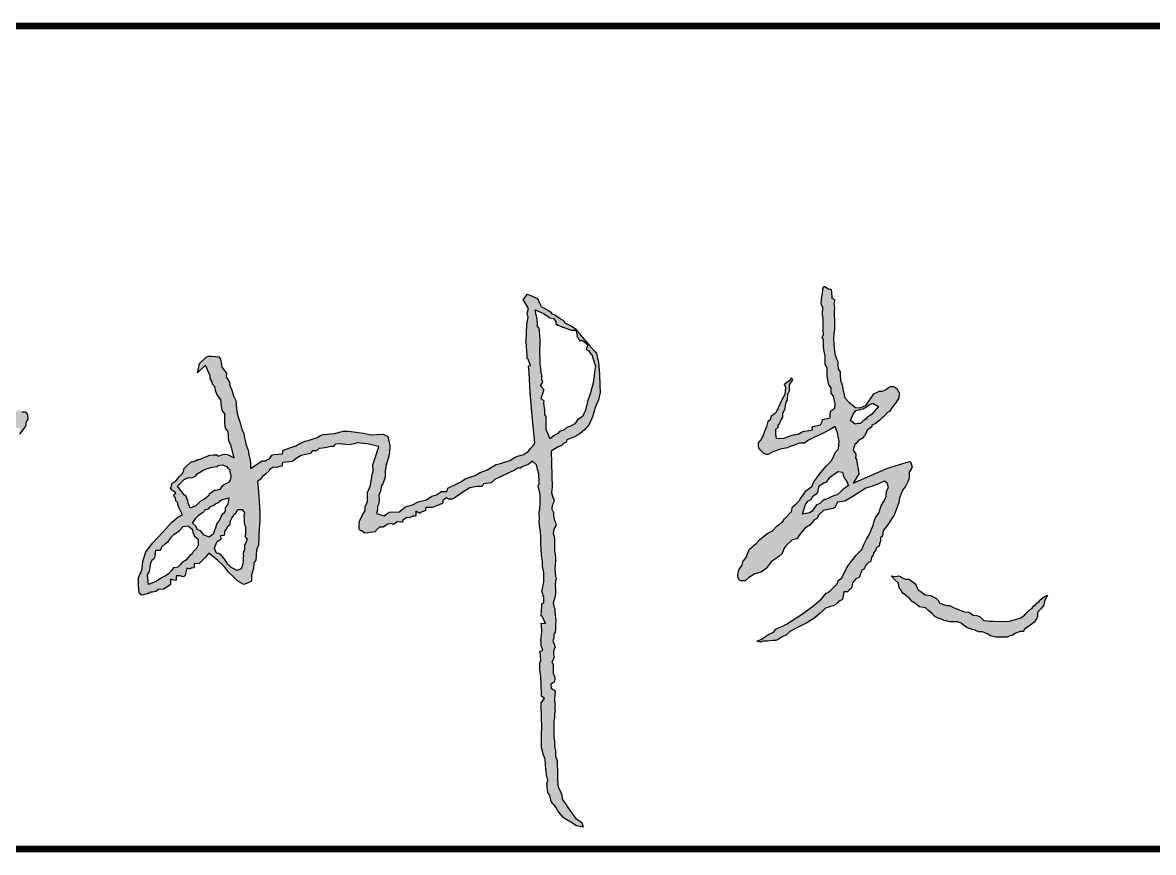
# Model space of a CAD drawing. Extents: x -409435 to 356702, y -107829 to 330904.
# Drawn here: x 132952 to 134188, y 237371 to 238279 of the extents above; entities that cross this region are included whole.
import ezdxf

# ---------------------------------------------------------------- set-up
doc = ezdxf.new("R2010")
doc.units = 0
doc.header["$LTSCALE"] = 1000
doc.header["$MEASUREMENT"] = 0
doc.layers.add('00-图签签名_10', color=10, linetype='Continuous')

# ---------------------------------------------------------------- blocks, each defined once
blk = doc.blocks.new('图签信息')
at = {"const_width": 0.05}
for points in [[(-65, 560.5), (0, 560.5)], [(-65, 554.5), (0, 554.5)]]:
    blk.add_lwpolyline(points, dxfattribs=at)
blk = doc.blocks.new('图签-A1')
at = {"color": 2}
blk.add_blockref('图签信息', (0, 0), dxfattribs=at)
blk = doc.blocks.new('X-104 14#平面')
at = {"xscale": 150, "yscale": 150, "zscale": 150}
blk.add_blockref('图签-A1', (137716.5, 154200), dxfattribs=at)
blk = doc.blocks.new('A$C133631DD')
blk.add_hatch(color=256).paths.add_polyline_path([(2.857, 11.602), (2.861, 11.649), (2.831, 11.673), (2.819, 11.712), (2.833, 11.75), (2.803, 11.817), (2.778, 11.837), (2.752, 11.915), (2.737, 11.985), (2.721, 12.038), (2.69, 12.124), (2.656, 12.207), (2.649, 12.226), (2.658, 12.25), (2.652, 12.305), (2.61, 12.318), (2.588, 12.395), (2.519, 12.572), (2.408, 12.778), (2.238, 13.129), (2.201, 13.124), (2.167, 13.111), (2.155, 13.075), (2.145, 13.057), (2.117, 13.038), (2.1, 13.012), (2.082, 13.003), (2.045, 12.99), (1.997, 12.961), (1.947, 12.957), (1.898, 12.906), (1.893, 12.855), (1.885, 12.911), (1.918, 12.946), (1.942, 12.977), (1.964, 13.013), (1.987, 13.07), (2.019, 13.14), (2.058, 13.2), (2.096, 13.244), (2.165, 13.288), (2.156, 13.326), (2.145, 13.377), (2.117, 13.402), (2.108, 13.409), (2.106, 13.427), (2.109, 13.466), (2.093, 13.495), (2.084, 13.558), (2.044, 13.579), (2.041, 13.61), (2.017, 13.635), (2.009, 13.655), (2.009, 13.696), (1.969, 13.742), (1.969, 13.809), (1.95, 13.853), (1.935, 13.879), (1.926, 13.957), (1.897, 13.976), (1.895, 14.037), (1.87, 14.083), (1.831, 14.154), (1.818, 14.156), (1.806, 14.222), (1.757, 14.296), (1.747, 14.344), (1.727, 14.415), (1.742, 14.449), (1.699, 14.486), (1.69, 14.521), (1.681, 14.572), (1.654, 14.597), (1.649, 14.603), (1.649, 14.639), (1.632, 14.658), (1.634, 14.672), (1.602, 14.7), (1.592, 14.714), (1.588, 14.742), (1.584, 14.799), (1.566, 14.807), (1.567, 14.817), (1.539, 14.873), (1.511, 14.893), (1.498, 14.949), (1.498, 15.012), (1.471, 15.039), (1.452, 15.114), (1.447, 15.159), (1.449, 15.215), (1.442, 15.256), (1.421, 15.275), (1.414, 15.3), (1.401, 15.32), (1.396, 15.348), (1.394, 15.389), (1.379, 15.418), (1.372, 15.465), (1.355, 15.488), (1.356, 15.502), (1.367, 15.52), (1.376, 15.532), (1.406, 15.541), (1.439, 15.541), (1.443, 15.53), (1.439, 15.491), (1.482, 15.473), (1.5, 15.437), (1.5, 15.395), (1.526, 15.361), (1.54, 15.31), (1.554, 15.237), (1.562, 15.203), (1.548, 15.155), (1.574, 15.141), (1.574, 15.115), (1.571, 15.078), (1.606, 15.042), (1.62, 14.983), (1.642, 14.921), (1.645, 14.836), (1.675, 14.831), (1.691, 14.771), (1.694, 14.714), (1.724, 14.71), (2.293, 13.295), (2.331, 13.295), (2.385, 13.299), (2.39, 13.315), (2.423, 13.329), (2.502, 13.332), (2.541, 13.321), (2.66, 13.321), (2.692, 13.341), (2.844, 13.345), (3.011, 13.329), (3.089, 13.297), (3.121, 13.253), (3.118, 13.253), (3.102, 13.271), (3.086, 13.271), (3.086, 13.286), (3.038, 13.286), (3.012, 13.282), (2.977, 13.276), (2.973, 13.226), (2.952, 13.225), (2.923, 13.23), (2.877, 13.22), (2.848, 13.206), (2.823, 13.219), (2.792, 13.214), (2.749, 13.209), (2.7, 13.207), (2.638, 13.194), (2.582, 13.187), (2.544, 13.186), (2.495, 13.186), (2.47, 13.178), (2.445, 13.178), (2.421, 13.163), (2.373, 13.154), (2.373, 13.103), (2.394, 13.076), (2.409, 13.059), (2.416, 13.033), (2.427, 13.02), (2.425, 12.986), (2.442, 12.982), (2.443, 12.977), (2.453, 12.936), (2.462, 12.938), (2.464, 12.91), (2.485, 12.89), (2.502, 12.857), (2.52, 12.818), (2.52, 12.784), (2.553, 12.741), (2.567, 12.693), (2.596, 12.659), (2.599, 12.623), (2.64, 12.568), (2.659, 12.543), (2.659, 12.53), (2.665, 12.492), (2.686, 12.466), (2.7, 12.426), (2.727, 12.393), (2.729, 12.355), (2.752, 12.312), (2.777, 12.225), (2.811, 12.167), (2.814, 12.125), (2.83, 12.104), (2.838, 12.058), (2.838, 12.04), (2.854, 12.001), (2.874, 11.976), (2.874, 11.93), (2.884, 11.877), (2.907, 11.87), (2.91, 11.823), (2.935, 11.8), (2.937, 11.765), (2.95, 11.747), (2.952, 11.722), (2.952, 11.68), (2.969, 11.669), (2.976, 11.647), (2.989, 11.618), (2.999, 11.581), (2.999, 11.546), (3.016, 11.517), (3.016, 11.482), (3.041, 11.449), (3.059, 11.441), (3.065, 11.433), (3.064, 11.408), (3.07, 11.377), (3.083, 11.364), (3.081, 11.342), (3.102, 11.308), (3.122, 11.28), (3.14, 11.253), (3.151, 11.221), (3.149, 11.19), (3.162, 11.141), (3.177, 11.138), (3.177, 11.121), (3.197, 11.105), (3.217, 11.067), (3.218, 11.027), (3.233, 11.018), (3.24, 11.004), (3.255, 10.992), (3.252, 10.963), (3.267, 10.946), (3.266, 10.925), (3.274, 10.886), (3.293, 10.875), (3.3, 10.838), (3.317, 10.822), (3.331, 10.782), (3.336, 10.755), (3.356, 10.739), (3.365, 10.724), (3.38, 10.696), (3.395, 10.658), (3.394, 10.614), (3.412, 10.58), (3.428, 10.556), (3.43, 10.527), (3.441, 10.507), (3.454, 10.482), (3.461, 10.465), (3.459, 10.42), (3.476, 10.401), (3.48, 10.365), (3.489, 10.34), (3.488, 10.307), (3.488, 10.257), (3.512, 10.251), (3.511, 10.233), (3.523, 10.211), (3.541, 10.182), (3.552, 10.094), (3.569, 10.104), (3.573, 10.099), (3.573, 10.056), (3.596, 10.006), (3.608, 9.99), (3.584, 9.955), (3.625, 9.934), (3.637, 9.907), (3.657, 9.826), (3.682, 9.729), (3.682, 9.68), (3.672, 9.611), (3.693, 9.566), (3.716, 9.528), (3.716, 9.488), (3.719, 9.428), (3.758, 9.418), (3.805, 9.368), (3.78, 9.343), (3.782, 9.311), (3.773, 9.297), (3.757, 9.286), (3.714, 9.285), (3.695, 9.3), (3.665, 9.303), (3.644, 9.311), (3.581, 9.361), (3.636, 9.363), (3.635, 9.433), (3.618, 9.471), (3.614, 9.512), (3.598, 9.549), (3.591, 9.592), (3.579, 9.648), (3.56, 9.685), (3.557, 9.769), (3.533, 9.817), (3.505, 9.849), (3.505, 9.894), (3.498, 9.955), (3.498, 9.99), (3.472, 10.007), (3.469, 10.046), (3.466, 10.097), (3.433, 10.13), (3.433, 10.149), (3.412, 10.205), (3.407, 10.278), (3.369, 10.341), (3.357, 10.394), (3.346, 10.394), (3.343, 10.438), (3.32, 10.482), (3.301, 10.523), (3.284, 10.591), (3.264, 10.67), (3.244, 10.695), (3.234, 10.707), (3.235, 10.727), (3.217, 10.781), (3.193, 10.805), (3.189, 10.862), (3.15, 10.928), (3.134, 10.96), (3.134, 11.014), (3.099, 11.043), (3.076, 11.086), (3.072, 11.104), (3.069, 11.167), (3.029, 11.172), (3.022, 11.208), (3.011, 11.231), (2.996, 11.251), (2.99, 11.26), (2.99, 11.306), (2.962, 11.319), (2.941, 11.379), (2.938, 11.421), (2.924, 11.433), (2.884, 11.522)])
h = blk.add_hatch(color=256)
h.paths.add_polyline_path([(4.21, 7.669), (4.14, 7.74), (4.147, 7.738), (4.224, 7.723), (4.282, 7.664), (4.29, 7.642), (4.29, 7.614), (4.286, 7.548), (4.264, 7.532), (4.244, 7.529), (4.216, 7.522), (4.19, 7.519), (4.136, 7.478), (4.104, 7.481), (4.053, 7.451), (4.024, 7.446), (3.981, 7.429), (3.929, 7.414), (3.887, 7.393), (3.847, 7.39), (3.809, 7.387), (3.758, 7.378), (3.684, 7.353), (3.622, 7.338), (3.59, 7.32), (3.56, 7.317), (3.522, 7.308), (3.493, 7.302), (3.456, 7.29), (3.436, 7.28), (3.394, 7.275), (3.356, 7.266), (3.322, 7.258), (3.268, 7.258), (3.337, 7.153), (3.337, 7.126), (3.36, 7.083), (3.389, 7.065), (3.396, 7.043), (3.4, 6.967), (3.434, 6.961), (3.46, 6.891), (3.473, 6.845), (3.496, 6.809), (3.516, 6.76), (3.525, 6.723), (3.551, 6.651), (3.567, 6.622), (3.578, 6.596), (3.58, 6.556), (3.587, 6.494), (3.609, 6.411), (3.609, 6.375), (3.606, 6.342), (3.596, 6.277), (3.59, 6.225), (3.581, 6.189), (3.574, 6.16), (3.579, 6.051), (3.56, 6.008), (3.478, 5.99), (3.412, 5.994), (3.368, 6.003), (3.289, 6.026), (3.241, 6.033), (3.19, 6.033), (3.127, 6.052), (3.106, 6.069), (3.073, 6.073), (3.02, 6.09), (2.992, 6.086), (2.946, 6.089), (2.92, 6.102), (2.89, 6.102), (2.856, 6.11), (2.837, 6.041), (2.868, 5.996), (2.874, 5.905), (2.917, 5.847), (2.935, 5.783), (2.963, 5.73), (2.982, 5.657), (3.014, 5.607), (3.026, 5.565), (3.058, 5.519), (3.058, 5.47), (3.088, 5.462), (3.142, 5.349), (3.175, 5.296), (3.205, 5.211), (3.23, 5.166), (3.254, 5.104), (3.303, 5.02), (3.312, 4.982), (3.329, 4.935), (3.34, 4.896), (3.366, 4.857), (3.381, 4.826), (3.394, 4.77), (3.426, 4.726), (3.455, 4.702), (3.483, 4.679), (3.499, 4.669), (3.743, 4.694), (3.961, 4.711), (4.138, 4.721), (4.201, 4.727), (4.203, 4.727), (4.206, 4.708), (4.263, 4.73), (4.271, 4.739), (4.293, 4.74), (4.424, 4.749), (4.501, 4.745), (4.582, 4.743), (4.648, 4.731), (4.683, 4.739), (4.727, 4.725), (4.809, 4.774), (4.855, 4.736), (4.816, 4.645), (4.763, 4.619), (4.745, 4.611), (4.719, 4.565), (4.694, 4.526), (4.678, 4.513), (4.669, 4.486), (4.647, 4.457), (4.631, 4.435), (4.617, 4.408), (4.596, 4.394), (4.573, 4.353), (4.563, 4.33), (4.536, 4.294), (4.495, 4.263), (4.439, 4.215), (4.395, 4.177), (4.34, 4.127), (4.315, 4.108), (4.234, 4.088), (4.126, 4.08), (4.033, 4.078), (3.961, 4.073), (3.893, 4.089), (3.823, 4.118), (3.738, 4.145), (3.669, 4.174), (3.623, 4.212), (3.584, 4.258), (3.555, 4.308), (3.529, 4.376), (3.505, 4.383), (3.498, 4.405), (3.475, 4.428), (3.464, 4.455), (3.424, 4.52), (3.098, 4.512), (3.049, 4.517), (3.004, 4.504), (2.989, 4.496), (2.972, 4.496), (2.955, 4.499), (2.929, 4.51), (2.896, 4.513), (2.867, 4.5), (2.84, 4.499), (2.795, 4.491), (2.77, 4.476), (2.744, 4.476), (2.715, 4.497), (2.674, 4.501), (2.652, 4.494), (2.623, 4.489), (2.584, 4.489), (2.515, 4.489), (2.463, 4.481), (2.425, 4.481), (2.353, 4.487), (2.287, 4.481), (2.262, 4.474), (2.242, 4.481), (2.208, 4.484), (2.158, 4.481), (2.125, 4.481), (2.091, 4.486), (2.04, 4.501), (2.002, 4.493), (1.999, 4.49), (1.987, 4.487), (1.962, 4.487), (1.882, 4.479), (1.845, 4.481), (1.81, 4.481), (1.777, 4.483), (1.757, 4.497), (1.725, 4.497), (1.697, 4.504), (1.665, 4.493), (1.64, 4.484), (1.63, 4.49), (1.599, 4.5), (1.575, 4.5), (1.558, 4.495), (1.539, 4.497), (1.5, 4.515), (1.481, 4.501), (1.445, 4.501), (1.398, 4.503), (1.387, 4.495), (1.364, 4.487), (1.352, 4.488), (1.327, 4.489), (1.325, 4.49), (1.321, 4.494), (1.303, 4.524), (1.265, 4.519), (1.251, 4.497), (1.241, 4.485), (1.24, 4.483), (1.224, 4.483), (1.203, 4.487), (1.175, 4.491), (1.144, 4.491), (1.124, 4.484), (1.103, 4.487), (1.071, 4.487), (1.053, 4.484), (1.034, 4.491), (0.994, 4.491), (0.972, 4.495), (0.925, 4.495), (0.879, 4.496), (0.819, 4.495), (0.78, 4.491), (0.737, 4.491), (0.698, 4.482), (0.645, 4.482), (0.606, 4.464), (0.578, 4.464), (0.556, 4.464), (0.523, 4.461), (0.47, 4.461), (0.421, 4.461), (0.363, 4.457), (0.33, 4.437), (0.29, 4.424), (0.253, 4.421), (0.212, 4.39), (0.179, 4.369), (0.145, 4.344), (0.081, 4.297), (0.041, 4.241), (0, 4.227), (0.001, 4.242), (0.012, 4.288), (0.043, 4.342), (0.078, 4.4), (0.087, 4.412), (0.149, 4.46), (0.182, 4.477), (0.196, 4.489), (0.205, 4.502), (0.217, 4.508), (0.233, 4.519), (0.289, 4.533), (0.316, 4.549), (0.362, 4.555), (0.381, 4.557), (0.398, 4.559), (0.424, 4.549), (0.465, 4.559), (0.475, 4.566), (0.489, 4.563), (0.523, 4.57), (0.574, 4.573), (0.609, 4.575), (0.629, 4.577), (0.656, 4.59), (0.725, 4.609), (0.826, 4.609), (0.925, 4.606), (0.988, 4.609), (1.131, 4.612), (1.17, 4.581), (1.193, 4.609), (1.314, 4.612), (1.397, 4.617), (1.431, 4.624), (1.495, 4.623), (1.518, 4.614), (1.573, 4.617), (1.601, 4.622), (1.612, 4.597), (1.653, 4.61), (1.666, 4.61), (1.692, 4.611), (1.699, 4.614), (1.779, 4.604), (1.796, 4.604), (1.859, 4.611), (1.855, 4.573), (1.923, 4.602), (1.924, 4.61), (2.009, 4.604), (2.033, 4.604), (2.044, 4.588), (2.102, 4.588), (2.111, 4.598), (2.121, 4.592), (2.142, 4.605), (2.234, 4.588), (2.319, 4.588), (2.377, 4.599), (2.419, 4.599), (2.48, 4.609), (2.586, 4.615), (2.655, 4.615), (2.715, 4.62), (2.747, 4.625), (2.78, 4.63), (2.814, 4.625), (2.861, 4.63), (2.901, 4.623), (2.95, 4.62), (3.03, 4.62), (3.106, 4.638), (3.132, 4.63), (3.152, 4.63), (3.215, 4.633), (3.249, 4.642), (3.302, 4.654), (3.333, 4.691), (3.305, 4.731), (3.283, 4.784), (3.271, 4.799), (3.271, 4.826), (3.252, 4.855), (3.167, 5.033), (3.138, 5.066), (3.129, 5.137), (3.104, 5.147), (3.102, 5.193), (3.091, 5.262), (3.051, 5.325), (3.004, 5.395), (2.989, 5.423), (2.987, 5.455), (3, 5.472), (2.977, 5.506), (2.954, 5.506), (2.949, 5.514), (2.933, 5.545), (2.925, 5.575), (2.913, 5.601), (2.913, 5.617), (2.913, 5.661), (2.887, 5.666), (2.886, 5.666), (2.862, 5.715), (2.858, 5.717), (2.88, 5.754), (2.834, 5.754), (2.832, 5.765), (2.832, 5.782), (2.817, 5.81), (2.82, 5.834), (2.795, 5.874), (2.778, 5.874), (2.778, 5.884), (2.781, 5.92), (2.757, 5.96), (2.765, 5.978), (2.761, 6.009), (2.733, 6.05), (2.733, 6.083), (2.702, 6.118), (2.689, 6.119), (2.686, 6.144), (2.679, 6.216), (2.698, 6.246), (2.7, 6.255), (2.706, 6.262), (2.718, 6.268), (2.749, 6.27), (2.787, 6.265), (2.801, 6.261), (2.844, 6.239), (2.883, 6.213), (2.919, 6.213), (2.966, 6.192), (3.05, 6.192), (3.113, 6.166), (3.214, 6.149), (3.243, 6.142), (3.301, 6.145), (3.357, 6.125), (3.467, 6.089), (3.493, 6.197), (3.5, 6.287), (3.492, 6.314), (3.484, 6.356), (3.487, 6.394), (3.493, 6.449), (3.488, 6.488), (3.467, 6.5), (3.467, 6.527), (3.46, 6.562), (3.454, 6.604), (3.449, 6.635), (3.428, 6.656), (3.428, 6.694), (3.403, 6.715), (3.387, 6.796), (3.358, 6.844), (3.332, 6.877), (3.323, 6.968), (3.286, 6.974), (3.288, 6.986), (3.276, 7.019), (3.281, 7.053), (3.255, 7.085), (3.242, 7.093), (3.22, 7.119), (3.192, 7.152), (3.176, 7.16), (3.15, 7.196), (3.061, 7.185), (2.965, 7.179), (2.859, 7.175), (2.788, 7.175), (2.72, 7.179), (2.645, 7.182), (2.569, 7.185), (2.527, 7.204), (2.477, 7.208), (2.432, 7.211), (2.409, 7.227), (2.356, 7.231), (2.294, 7.25), (2.248, 7.25), (2.237, 7.253), (2.226, 7.28), (2.21, 7.32), (2.214, 7.326), (2.242, 7.373), (2.282, 7.416), (2.323, 7.46), (2.372, 7.496), (2.432, 7.56), (2.497, 7.638), (2.46, 7.67), (2.41, 7.717), (2.399, 7.73), (2.403, 7.773), (2.368, 7.773), (2.363, 7.779), (2.36, 7.802), (2.35, 7.808), (2.359, 7.84), (2.31, 7.85), (2.292, 7.854), (2.284, 7.863), (2.281, 7.874), (2.288, 7.896), (2.288, 7.935), (2.254, 7.935), (2.249, 7.935), (2.248, 7.945), (2.26, 7.987), (2.21, 7.987), (2.195, 8.006), (2.169, 8.052), (2.164, 8.096), (2.148, 8.12), (2.139, 8.151), (2.139, 8.171), (2.128, 8.189), (2.112, 8.244), (2.127, 8.269), (2.16, 8.277), (2.218, 8.28), (2.277, 8.28), (2.31, 8.262), (2.352, 8.246), (2.421, 8.238), (2.507, 8.211), (2.591, 8.148), (2.685, 8.06), (2.779, 7.975), (2.825, 7.921), (2.846, 7.879), (2.907, 7.907), (2.938, 7.921), (2.955, 7.921), (2.973, 7.938), (2.999, 7.942), (3.019, 7.96), (3.046, 7.939), (3.069, 7.971), (3.089, 7.986), (3.11, 7.978), (3.132, 7.974), (3.154, 7.939), (3.196, 7.906), (3.218, 7.881), (3.247, 7.867), (3.265, 7.867), (3.295, 7.835), (3.323, 7.806), (3.332, 7.796), (3.328, 7.79), (3.339, 7.754), (3.35, 7.737), (3.354, 7.717), (3.375, 7.67), (3.389, 7.629), (3.393, 7.597), (3.393, 7.585), (3.393, 7.565), (3.38, 7.549), (3.392, 7.521), (3.396, 7.511), (3.397, 7.495), (3.396, 7.469), (3.364, 7.406), (3.483, 7.437), (3.516, 7.455), (3.603, 7.462), (3.636, 7.485), (3.679, 7.493), (3.717, 7.493), (3.766, 7.493), (3.799, 7.516), (3.863, 7.525), (3.894, 7.528), (3.944, 7.565), (3.979, 7.579), (4.008, 7.582), (4.037, 7.605), (4.058, 7.607), (4.087, 7.625), (4.111, 7.625), (4.144, 7.642)])
h.paths.add_polyline_path([(2.905, 7.807), (2.956, 7.827), (2.978, 7.829), (2.995, 7.84), (3.011, 7.846), (3.026, 7.863), (3.106, 7.924), (3.168, 7.864), (3.185, 7.823), (3.183, 7.792), (3.202, 7.758), (3.219, 7.744), (3.24, 7.709), (3.251, 7.69), (3.266, 7.649), (3.279, 7.607), (3.285, 7.56), (3.295, 7.556), (3.3, 7.517), (3.286, 7.475), (3.272, 7.465), (3.257, 7.446), (3.237, 7.446), (3.208, 7.437), (3.194, 7.437), (3.162, 7.443), (3.141, 7.46), (3.123, 7.494), (3.102, 7.521), (3.075, 7.538), (3.068, 7.573), (3.068, 7.587), (3.046, 7.616), (3.034, 7.634), (3.02, 7.639), (3.004, 7.658), (2.987, 7.678), (2.971, 7.715), (2.947, 7.736), (2.927, 7.757)], flags=16)
h.paths.add_polyline_path([(2.768, 7.787), (2.816, 7.756), (2.846, 7.725), (2.861, 7.706), (2.868, 7.687), (2.872, 7.684), (2.892, 7.676), (2.901, 7.643), (2.906, 7.636), (2.919, 7.627), (2.934, 7.594), (2.945, 7.578), (2.956, 7.555), (2.982, 7.523), (3, 7.455), (2.942, 7.466), (2.918, 7.483), (2.903, 7.488), (2.88, 7.488), (2.861, 7.503), (2.853, 7.513), (2.845, 7.521), (2.83, 7.529), (2.815, 7.533), (2.786, 7.546), (2.779, 7.556), (2.767, 7.564), (2.758, 7.569), (2.737, 7.574), (2.719, 7.581), (2.704, 7.586), (2.67, 7.599), (2.643, 7.634), (2.66, 7.682), (2.678, 7.696), (2.696, 7.71), (2.7, 7.714), (2.712, 7.745), (2.738, 7.755)], flags=16)
h.paths.add_polyline_path([(2.893, 7.335), (2.867, 7.314), (2.833, 7.319), (2.81, 7.317), (2.783, 7.317), (2.757, 7.312), (2.733, 7.303), (2.683, 7.303), (2.667, 7.303), (2.649, 7.31), (2.622, 7.29), (2.584, 7.305), (2.57, 7.313), (2.553, 7.312), (2.525, 7.312), (2.51, 7.323), (2.497, 7.324), (2.466, 7.322), (2.451, 7.327), (2.442, 7.324), (2.418, 7.324), (2.387, 7.331), (2.354, 7.345), (2.339, 7.383), (2.369, 7.438), (2.396, 7.464), (2.421, 7.48), (2.446, 7.498), (2.472, 7.521), (2.477, 7.526), (2.494, 7.548), (2.496, 7.568), (2.537, 7.586), (2.561, 7.58), (2.582, 7.572), (2.601, 7.561), (2.618, 7.538), (2.624, 7.527), (2.657, 7.529), (2.66, 7.495), (2.662, 7.494), (2.678, 7.491), (2.695, 7.491), (2.714, 7.477), (2.743, 7.465), (2.756, 7.444), (2.784, 7.444), (2.822, 7.426), (2.841, 7.412), (2.85, 7.406), (2.864, 7.389), (2.867, 7.388), (2.894, 7.374)], flags=16)
h.paths.add_polyline_path([(2.21, 8.189), (2.298, 8.196), (2.328, 8.179), (2.409, 8.166), (2.435, 8.155), (2.448, 8.136), (2.468, 8.126), (2.524, 8.12), (2.524, 8.079), (2.533, 8.071), (2.555, 8.067), (2.58, 8.037), (2.602, 8.008), (2.621, 7.992), (2.641, 7.98), (2.668, 7.953), (2.688, 7.924), (2.702, 7.904), (2.739, 7.871), (2.744, 7.827), (2.712, 7.787), (2.681, 7.784), (2.673, 7.779), (2.658, 7.772), (2.651, 7.77), (2.622, 7.736), (2.595, 7.736), (2.587, 7.736), (2.57, 7.736), (2.537, 7.752), (2.514, 7.779), (2.491, 7.791), (2.474, 7.812), (2.431, 7.847), (2.407, 7.883), (2.39, 7.9), (2.369, 7.921), (2.362, 7.961), (2.337, 7.979), (2.309, 8.007), (2.291, 8.026), (2.271, 8.07), (2.252, 8.096), (2.238, 8.122)], flags=16)
h.paths.add_polyline_path([(4.714, 4.666), (4.68, 4.59), (4.647, 4.539), (4.64, 4.535), (4.634, 4.5), (4.606, 4.479), (4.589, 4.479), (4.573, 4.458), (4.563, 4.427), (4.557, 4.421), (4.557, 4.41), (4.536, 4.362), (4.528, 4.338), (4.528, 4.295), (4.481, 4.282), (4.469, 4.285), (4.464, 4.276), (4.429, 4.26), (4.436, 4.239), (4.394, 4.185), (4.356, 4.201), (4.351, 4.198), (4.342, 4.179), (4.315, 4.162), (4.306, 4.15), (4.263, 4.138), (4.201, 4.117), (4.145, 4.124), (4.113, 4.127), (4.072, 4.134), (4.045, 4.137), (3.947, 4.166), (3.879, 4.188), (3.835, 4.198), (3.79, 4.211), (3.738, 4.238), (3.712, 4.28), (3.676, 4.303), (3.653, 4.345), (3.642, 4.377), (3.616, 4.406), (3.604, 4.445), (3.587, 4.459), (3.57, 4.49), (3.538, 4.529), (3.62, 4.567), (3.686, 4.567), (3.72, 4.567), (3.74, 4.567), (3.759, 4.577), (3.801, 4.577), (3.864, 4.587), (3.88, 4.583), (3.906, 4.612), (3.961, 4.594), (3.977, 4.586), (3.987, 4.586), (4.022, 4.617), (4.051, 4.6), (4.063, 4.595), (4.077, 4.605), (4.117, 4.605), (4.141, 4.611), (4.183, 4.614), (4.219, 4.621), (4.246, 4.621), (4.279, 4.621), (4.295, 4.624), (4.326, 4.624), (4.355, 4.624), (4.396, 4.621), (4.421, 4.621), (4.433, 4.621), (4.488, 4.624), (4.514, 4.627), (4.529, 4.627), (4.548, 4.631), (4.559, 4.643), (4.579, 4.643), (4.593, 4.643), (4.615, 4.646), (4.624, 4.646)], flags=16)
at = {"ltscale": 100}
h = blk.add_hatch(color=256, dxfattribs=at)
h.paths.add_polyline_path([(4.095, 2.333), (4.077, 2.323), (4.031, 2.353), (3.973, 2.352), (3.941, 2.368), (3.898, 2.371), (3.891, 2.369), (3.871, 2.383), (3.841, 2.389), (3.803, 2.394), (3.769, 2.414), (3.735, 2.414), (3.717, 2.426), (3.688, 2.436), (3.68, 2.44), (3.659, 2.454), (3.637, 2.456), (3.625, 2.476), (3.58, 2.476), (3.54, 2.472), (3.543, 2.401), (3.568, 2.335), (3.574, 2.313), (3.581, 2.271), (3.601, 2.235), (3.607, 2.214), (3.61, 2.187), (3.62, 2.14), (3.644, 2.143), (3.651, 2.136), (3.656, 2.109), (3.666, 2.066), (3.695, 2.052), (3.713, 2.05), (3.717, 2.033), (3.73, 1.979), (3.762, 1.979), (3.788, 1.976), (3.794, 1.974), (3.818, 1.937), (3.856, 1.934), (3.927, 1.949), (3.955, 1.969), (4.002, 1.969), (4.029, 1.99), (4.077, 2), (4.108, 2.005), (4.185, 2.005), (4.215, 2.024), (4.24, 2.024), (4.292, 2.024), (4.336, 2.033), (4.348, 2.036), (4.381, 2.038), (4.44, 2.038), (4.461, 2.051), (4.488, 2.038), (4.532, 2.041), (4.578, 2.041), (4.63, 2.041), (4.67, 2.048), (4.734, 2.044), (4.768, 2.061), (4.81, 2.058), (4.833, 2.056), (4.887, 2.046), (4.907, 2.046), (4.926, 2.033), (4.926, 2.026), (4.905, 1.994), (4.903, 1.975), (4.901, 1.974), (4.878, 1.967), (4.821, 1.963), (4.809, 1.938), (4.794, 1.938), (4.768, 1.945), (4.731, 1.938), (4.702, 1.941), (4.677, 1.941), (4.654, 1.941), (4.633, 1.938), (4.58, 1.938), (4.54, 1.938), (4.489, 1.944), (4.449, 1.948), (4.402, 1.945), (4.364, 1.941), (4.312, 1.937), (4.266, 1.922), (4.242, 1.91), (4.212, 1.91), (4.177, 1.906), (4.148, 1.887), (4.117, 1.889), (4.073, 1.885), (4.031, 1.868), (3.974, 1.861), (3.911, 1.845), (3.87, 1.805), (3.823, 1.749), (3.82, 1.705), (3.844, 1.652), (3.947, 1.58), (3.967, 1.54), (3.972, 1.536), (3.972, 1.506), (3.983, 1.474), (4.008, 1.44), (4.016, 1.427), (4.016, 1.405), (4.012, 1.392), (4.001, 1.378), (3.976, 1.36), (3.956, 1.351), (3.913, 1.352), (3.871, 1.376), (3.812, 1.423), (3.788, 1.439), (3.779, 1.457), (3.738, 1.492), (3.729, 1.506), (3.709, 1.526), (3.674, 1.57), (3.663, 1.598), (3.641, 1.602), (3.64, 1.609), (3.617, 1.643), (3.586, 1.654), (3.565, 1.667), (3.54, 1.686), (3.526, 1.719), (3.493, 1.745), (3.494, 1.75), (3.434, 1.768), (3.399, 1.745), (3.387, 1.745), (3.365, 1.747), (3.349, 1.738), (3.311, 1.733), (3.262, 1.723), (3.218, 1.719), (3.133, 1.77), (3.272, 1.455), (3.331, 1.257), (3.328, 1.248), (3.284, 1.231), (3.273, 1.235), (3.235, 1.26), (3.179, 1.26), (3.147, 1.27), (3.109, 1.29), (3.074, 1.317), (3.001, 1.346), (2.959, 1.354), (2.901, 1.375), (2.843, 1.397), (2.804, 1.422), (2.742, 1.462), (2.703, 1.497), (2.651, 1.502), (2.635, 1.52), (2.607, 1.52), (2.582, 1.529), (2.561, 1.532), (2.544, 1.559), (2.526, 1.562), (2.495, 1.583), (2.477, 1.587), (2.458, 1.602), (2.423, 1.609), (2.417, 1.614), (2.414, 1.626), (2.389, 1.652), (2.351, 1.672), (2.341, 1.691), (2.281, 1.712), (2.274, 1.715), (2.261, 1.746), (2.225, 1.774), (2.189, 1.781), (2.174, 1.786), (2.159, 1.806), (2.142, 1.821), (2.142, 1.854), (2.093, 1.864), (2.076, 1.867), (2.068, 1.874), (2.057, 1.899), (2.042, 1.913), (2.029, 1.926), (2.017, 1.949), (2.009, 1.975), (2.002, 2.001), (1.995, 2.02), (1.948, 2.07), (1.906, 2.117), (1.862, 2.191), (1.809, 2.294), (1.783, 2.347), (1.753, 2.377), (1.732, 2.416), (1.709, 2.453), (1.701, 2.473), (1.7, 2.5), (1.698, 2.528), (1.693, 2.55), (1.693, 2.585), (1.685, 2.612), (1.687, 2.629), (1.693, 2.641), (1.698, 2.648), (1.696, 2.638), (1.711, 2.605), (1.754, 2.539), (1.775, 2.494), (1.802, 2.474), (1.818, 2.444), (1.828, 2.42), (1.85, 2.376), (1.938, 2.24), (2.018, 2.126), (2.079, 2.058), (2.131, 2.015), (2.137, 2), (2.154, 1.98), (2.171, 1.959), (2.197, 1.933), (2.226, 1.909), (2.246, 1.905), (2.267, 1.874), (2.326, 1.846), (2.352, 1.833), (2.378, 1.819), (2.408, 1.796), (2.457, 1.756), (2.479, 1.742), (2.53, 1.689), (2.582, 1.668), (2.624, 1.649), (2.663, 1.624), (2.751, 1.586), (2.788, 1.578), (2.82, 1.565), (2.86, 1.534), (2.928, 1.515), (2.965, 1.492), (3.009, 1.469), (3.062, 1.467), (3.095, 1.448), (3.134, 1.46), (3.151, 1.485), (3.127, 1.537), (3.101, 1.612), (3.088, 1.653), (3.013, 1.771), (2.969, 1.846), (2.961, 1.913), (2.913, 1.937), (2.903, 1.955), (2.884, 2.039), (2.845, 2.083), (2.813, 2.1), (2.793, 2.128), (2.751, 2.163), (2.725, 2.21), (2.662, 2.258), (2.626, 2.282), (2.616, 2.326), (2.562, 2.383), (2.535, 2.401), (2.494, 2.415), (2.464, 2.446), (2.416, 2.516), (2.357, 2.563), (2.322, 2.608), (2.308, 2.664), (2.272, 2.724), (2.244, 2.752), (2.244, 2.788), (2.25, 2.804), (2.272, 2.816), (2.286, 2.819), (2.299, 2.821), (2.343, 2.812), (2.382, 2.784), (2.418, 2.773), (2.462, 2.741), (2.49, 2.733), (2.531, 2.714), (2.586, 2.651), (2.618, 2.623), (2.66, 2.57), (2.677, 2.547), (2.7, 2.505), (2.741, 2.464), (2.783, 2.41), (2.81, 2.395), (2.877, 2.33), (2.917, 2.321), (2.942, 2.29), (2.977, 2.259), (2.994, 2.248), (3.035, 2.22), (3.064, 2.2), (3.104, 2.147), (3.146, 2.126), (3.183, 2.101), (3.217, 2.077), (3.268, 2.032), (3.293, 2.013), (3.335, 1.971), (3.379, 1.945), (3.412, 1.933), (3.448, 1.902), (3.517, 1.898), (3.558, 1.905), (3.592, 1.912), (3.651, 1.932), (3.624, 1.98), (3.597, 2.03), (3.588, 2.042), (3.551, 2.126), (3.527, 2.177), (3.499, 2.211), (3.499, 2.258), (3.478, 2.313), (3.468, 2.347), (3.456, 2.368), (3.443, 2.43), (3.42, 2.501), (3.396, 2.542), (3.396, 2.561), (3.408, 2.585), (3.427, 2.607), (3.452, 2.627), (3.476, 2.632), (3.5, 2.632), (3.527, 2.611), (3.566, 2.589), (3.609, 2.574), (3.65, 2.557), (3.698, 2.543), (3.72, 2.52), (3.748, 2.512), (3.785, 2.466), (3.895, 2.416), (3.946, 2.388), (4.004, 2.382), (4.035, 2.394), (4.05, 2.375), (4.08, 2.337)])
h.paths.add_polyline_path([(2.85, 2.232), (2.938, 2.204), (2.969, 2.181), (2.987, 2.15), (3.011, 2.139), (3.047, 2.094), (3.054, 2.092), (3.109, 2.078), (3.137, 2.036), (3.147, 2.01), (3.162, 1.999), (3.187, 1.98), (3.214, 1.949), (3.239, 1.906), (3.234, 1.866), (3.194, 1.857), (3.186, 1.852), (3.174, 1.844), (3.155, 1.831), (3.114, 1.813), (3.091, 1.841), (3.079, 1.86), (3.059, 1.88), (3.028, 1.916), (3.019, 1.947), (3.002, 1.983), (2.989, 2.012), (2.984, 2.028), (2.971, 2.051), (2.948, 2.073), (2.935, 2.103), (2.918, 2.115), (2.903, 2.128), (2.879, 2.144), (2.863, 2.166)], flags=16)
h.paths.add_polyline_path([(3.706, 1.794), (3.762, 1.768), (3.795, 1.744), (3.812, 1.679), (3.846, 1.625), (3.862, 1.589), (3.832, 1.538), (3.759, 1.603), (3.738, 1.634), (3.737, 1.638), (3.72, 1.65), (3.696, 1.685), (3.679, 1.702), (3.679, 1.726), (3.67, 1.752)], flags=16)
h.paths.add_polyline_path([(2.288, 1.422), (2.282, 1.384), (2.289, 1.357), (2.284, 1.339), (2.271, 1.319), (2.26, 1.297), (2.26, 1.266), (2.258, 1.259), (2.238, 1.233), (2.221, 1.209), (2.201, 1.195), (2.159, 1.176), (2.147, 1.153), (2.116, 1.114), (2.111, 1.06), (2.102, 1.047), (2.083, 1.011), (2.071, 0.997), (2.042, 0.983), (2.028, 0.948), (2.02, 0.915), (2.018, 0.893), (1.997, 0.85), (1.98, 0.804), (1.961, 0.754), (1.959, 0.716), (1.93, 0.674), (1.927, 0.643), (1.917, 0.612), (1.883, 0.579), (1.877, 0.525), (1.875, 0.487), (1.872, 0.415), (1.875, 0.345), (1.896, 0.272), (1.907, 0.241), (1.933, 0.204), (1.954, 0.186), (1.982, 0.158), (1.996, 0.139), (2.015, 0.125), (2.026, 0.109), (2.041, 0.096), (2.053, 0.078), (2.076, 0.058), (2.101, 0.026), (2.113, 0), (2.097, 0.008), (2.057, 0.027), (2.021, 0.033), (1.987, 0.061), (1.956, 0.089), (1.92, 0.089), (1.898, 0.1), (1.866, 0.122), (1.844, 0.15), (1.82, 0.181), (1.806, 0.204), (1.782, 0.221), (1.782, 0.248), (1.764, 0.296), (1.746, 0.317), (1.746, 0.331), (1.731, 0.37), (1.731, 0.42), (1.731, 0.469), (1.742, 0.518), (1.76, 0.549), (1.778, 0.592), (1.778, 0.625), (1.796, 0.666), (1.799, 0.684), (1.819, 0.735), (1.839, 0.763), (1.858, 0.785), (1.871, 0.818), (1.871, 0.862), (1.871, 0.893), (1.878, 0.922), (1.882, 0.94), (1.896, 0.976), (1.903, 0.996), (1.92, 1.026), (1.948, 1.054), (1.97, 1.081), (1.997, 1.111), (2.003, 1.148), (2.008, 1.165), (2.016, 1.176), (2.033, 1.198), (2.054, 1.231), (2.079, 1.254), (2.113, 1.291), (2.131, 1.318), (2.164, 1.339), (2.183, 1.351), (2.221, 1.356), (2.251, 1.387), (2.28, 1.415)])
blk.add_lwpolyline([(3.581, 9.361), (3.644, 9.311), (3.665, 9.303), (3.695, 9.3), (3.714, 9.285), (3.757, 9.286), (3.773, 9.297), (3.782, 9.311), (3.78, 9.343)])
for points in [[(4.21, 7.669), (4.14, 7.74), (4.147, 7.738), (4.224, 7.723), (4.282, 7.664), (4.29, 7.642), (4.29, 7.614), (4.286, 7.548), (4.264, 7.532), (4.244, 7.529), (4.216, 7.522), (4.19, 7.519), (4.136, 7.478), (4.104, 7.481), (4.053, 7.451), (4.024, 7.446), (3.981, 7.429), (3.929, 7.414), (3.887, 7.393), (3.847, 7.39), (3.809, 7.387), (3.758, 7.378), (3.684, 7.353), (3.622, 7.338), (3.59, 7.32), (3.56, 7.317), (3.522, 7.308), (3.493, 7.302), (3.456, 7.29), (3.436, 7.28), (3.394, 7.275), (3.356, 7.266), (3.322, 7.258), (3.268, 7.258), (3.337, 7.153), (3.337, 7.126), (3.36, 7.083), (3.389, 7.065), (3.396, 7.043), (3.4, 6.967), (3.434, 6.961), (3.46, 6.891), (3.473, 6.845), (3.496, 6.809), (3.516, 6.76), (3.525, 6.723), (3.551, 6.651), (3.567, 6.622), (3.578, 6.596), (3.58, 6.556), (3.587, 6.494), (3.609, 6.411), (3.609, 6.375), (3.606, 6.342), (3.596, 6.277), (3.59, 6.225), (3.581, 6.189), (3.574, 6.16), (3.579, 6.051), (3.56, 6.008), (3.478, 5.99), (3.412, 5.994), (3.368, 6.003), (3.289, 6.026), (3.241, 6.033), (3.19, 6.033), (3.127, 6.052), (3.106, 6.069), (3.073, 6.073), (3.02, 6.09), (2.992, 6.086), (2.946, 6.089), (2.92, 6.102), (2.89, 6.102), (2.856, 6.11), (2.837, 6.041), (2.868, 5.996), (2.874, 5.905), (2.917, 5.847), (2.935, 5.783), (2.963, 5.73), (2.982, 5.657), (3.014, 5.607), (3.026, 5.565), (3.058, 5.519), (3.058, 5.47), (3.088, 5.462), (3.142, 5.349), (3.175, 5.296), (3.205, 5.211), (3.23, 5.166), (3.254, 5.104), (3.303, 5.02), (3.312, 4.982), (3.329, 4.935), (3.34, 4.896), (3.366, 4.857), (3.381, 4.826), (3.394, 4.77), (3.426, 4.726), (3.455, 4.702), (3.483, 4.679), (3.499, 4.669), (3.743, 4.694), (3.961, 4.711), (4.138, 4.721), (4.201, 4.727), (4.203, 4.727), (4.206, 4.708), (4.263, 4.73), (4.271, 4.739), (4.293, 4.74), (4.424, 4.749), (4.501, 4.745), (4.582, 4.743), (4.648, 4.731), (4.683, 4.739), (4.727, 4.725), (4.809, 4.774), (4.855, 4.736), (4.816, 4.645), (4.763, 4.619), (4.745, 4.611), (4.719, 4.565), (4.694, 4.526), (4.678, 4.513), (4.669, 4.486), (4.647, 4.457), (4.631, 4.435), (4.617, 4.408), (4.596, 4.394), (4.573, 4.353), (4.563, 4.33), (4.536, 4.294), (4.495, 4.263), (4.439, 4.215), (4.395, 4.177), (4.34, 4.127), (4.315, 4.108), (4.234, 4.088), (4.126, 4.08), (4.033, 4.078), (3.961, 4.073), (3.893, 4.089), (3.823, 4.118), (3.738, 4.145), (3.669, 4.174), (3.623, 4.212), (3.584, 4.258), (3.555, 4.308), (3.529, 4.376), (3.505, 4.383), (3.498, 4.405), (3.475, 4.428), (3.464, 4.455), (3.424, 4.52), (3.098, 4.512), (3.049, 4.517), (3.004, 4.504), (2.989, 4.496), (2.972, 4.496), (2.955, 4.499), (2.929, 4.51), (2.896, 4.513), (2.867, 4.5), (2.84, 4.499), (2.795, 4.491), (2.77, 4.476), (2.744, 4.476), (2.715, 4.497), (2.674, 4.501), (2.652, 4.494), (2.623, 4.489), (2.584, 4.489), (2.515, 4.489), (2.463, 4.481), (2.425, 4.481), (2.353, 4.487), (2.287, 4.481), (2.262, 4.474), (2.242, 4.481), (2.208, 4.484), (2.158, 4.481), (2.125, 4.481), (2.091, 4.486), (2.04, 4.501), (2.002, 4.493), (1.999, 4.49), (1.987, 4.487), (1.962, 4.487), (1.882, 4.479), (1.845, 4.481), (1.81, 4.481), (1.777, 4.483), (1.757, 4.497), (1.725, 4.497), (1.697, 4.504), (1.665, 4.493), (1.64, 4.484), (1.63, 4.49), (1.599, 4.5), (1.575, 4.5), (1.558, 4.495), (1.539, 4.497), (1.5, 4.515), (1.481, 4.501), (1.445, 4.501), (1.398, 4.503), (1.387, 4.495), (1.364, 4.487), (1.352, 4.488), (1.327, 4.489), (1.325, 4.49), (1.321, 4.494), (1.303, 4.524), (1.265, 4.519), (1.251, 4.497), (1.241, 4.485), (1.24, 4.483), (1.224, 4.483), (1.203, 4.487), (1.175, 4.491), (1.144, 4.491), (1.124, 4.484), (1.103, 4.487), (1.071, 4.487), (1.053, 4.484), (1.034, 4.491), (0.994, 4.491), (0.972, 4.495), (0.925, 4.495), (0.879, 4.496), (0.819, 4.495), (0.78, 4.491), (0.737, 4.491), (0.698, 4.482), (0.645, 4.482), (0.606, 4.464), (0.578, 4.464), (0.556, 4.464), (0.523, 4.461), (0.47, 4.461), (0.421, 4.461), (0.363, 4.457), (0.33, 4.437), (0.29, 4.424), (0.253, 4.421), (0.212, 4.39), (0.179, 4.369), (0.145, 4.344), (0.081, 4.297), (0.041, 4.241), (0, 4.227), (0.001, 4.242), (0.012, 4.288), (0.043, 4.342), (0.078, 4.4), (0.087, 4.412), (0.149, 4.46), (0.182, 4.477), (0.196, 4.489), (0.205, 4.502), (0.217, 4.508), (0.233, 4.519), (0.289, 4.533), (0.316, 4.549), (0.362, 4.555), (0.381, 4.557), (0.398, 4.559), (0.424, 4.549), (0.465, 4.559), (0.475, 4.566), (0.489, 4.563), (0.523, 4.57), (0.574, 4.573), (0.609, 4.575), (0.629, 4.577), (0.656, 4.59), (0.725, 4.609), (0.826, 4.609), (0.925, 4.606), (0.988, 4.609), (1.131, 4.612), (1.17, 4.581), (1.193, 4.609), (1.314, 4.612), (1.397, 4.617), (1.431, 4.624), (1.495, 4.623), (1.518, 4.614), (1.573, 4.617), (1.601, 4.622), (1.612, 4.597), (1.653, 4.61), (1.666, 4.61), (1.692, 4.611), (1.699, 4.614), (1.779, 4.604), (1.796, 4.604), (1.859, 4.611), (1.855, 4.573), (1.923, 4.602), (1.924, 4.61), (2.009, 4.604), (2.033, 4.604), (2.044, 4.588), (2.102, 4.588), (2.111, 4.598), (2.121, 4.592), (2.142, 4.605), (2.234, 4.588), (2.319, 4.588), (2.377, 4.599), (2.419, 4.599), (2.48, 4.609), (2.586, 4.615), (2.655, 4.615), (2.715, 4.62), (2.747, 4.625), (2.78, 4.63), (2.814, 4.625), (2.861, 4.63), (2.901, 4.623), (2.95, 4.62), (3.03, 4.62), (3.106, 4.638), (3.132, 4.63), (3.152, 4.63), (3.215, 4.633), (3.249, 4.642), (3.302, 4.654), (3.333, 4.691), (3.305, 4.731), (3.283, 4.784), (3.271, 4.799), (3.271, 4.826), (3.252, 4.855), (3.167, 5.033), (3.138, 5.066), (3.129, 5.137), (3.104, 5.147), (3.102, 5.193), (3.091, 5.262), (3.051, 5.325), (3.004, 5.395), (2.989, 5.423), (2.987, 5.455), (3, 5.472), (2.977, 5.506), (2.954, 5.506), (2.949, 5.514), (2.933, 5.545), (2.925, 5.575), (2.913, 5.601), (2.913, 5.617), (2.913, 5.661), (2.887, 5.666), (2.886, 5.666), (2.862, 5.715), (2.858, 5.717), (2.88, 5.754), (2.834, 5.754), (2.832, 5.765), (2.832, 5.782), (2.817, 5.81), (2.82, 5.834), (2.795, 5.874), (2.778, 5.874), (2.778, 5.884), (2.781, 5.92), (2.757, 5.96), (2.765, 5.978), (2.761, 6.009), (2.733, 6.05), (2.733, 6.083), (2.702, 6.118), (2.689, 6.119), (2.686, 6.144), (2.679, 6.216), (2.698, 6.246), (2.7, 6.255), (2.706, 6.262), (2.718, 6.268), (2.749, 6.27), (2.787, 6.265), (2.801, 6.261), (2.844, 6.239), (2.883, 6.213), (2.919, 6.213), (2.966, 6.192), (3.05, 6.192), (3.113, 6.166), (3.214, 6.149), (3.243, 6.142), (3.301, 6.145), (3.357, 6.125), (3.467, 6.089), (3.493, 6.197), (3.5, 6.287), (3.492, 6.314), (3.484, 6.356), (3.487, 6.394), (3.493, 6.449), (3.488, 6.488), (3.467, 6.5), (3.467, 6.527), (3.46, 6.562), (3.454, 6.604), (3.449, 6.635), (3.428, 6.656), (3.428, 6.694), (3.403, 6.715), (3.387, 6.796), (3.358, 6.844), (3.332, 6.877), (3.323, 6.968), (3.286, 6.974), (3.288, 6.986), (3.276, 7.019), (3.281, 7.053), (3.255, 7.085), (3.242, 7.093), (3.22, 7.119), (3.192, 7.152), (3.176, 7.16), (3.15, 7.196), (3.061, 7.185), (2.965, 7.179), (2.859, 7.175), (2.788, 7.175), (2.72, 7.179), (2.645, 7.182), (2.569, 7.185), (2.527, 7.204), (2.477, 7.208), (2.432, 7.211), (2.409, 7.227), (2.356, 7.231), (2.294, 7.25), (2.248, 7.25), (2.237, 7.253), (2.226, 7.28), (2.21, 7.32), (2.214, 7.326), (2.242, 7.373), (2.282, 7.416), (2.323, 7.46), (2.372, 7.496), (2.432, 7.56), (2.497, 7.638), (2.46, 7.67), (2.41, 7.717), (2.399, 7.73), (2.403, 7.773), (2.368, 7.773), (2.363, 7.779), (2.36, 7.802), (2.35, 7.808), (2.359, 7.84), (2.31, 7.85), (2.292, 7.854), (2.284, 7.863), (2.281, 7.874), (2.288, 7.896), (2.288, 7.935), (2.254, 7.935), (2.249, 7.935), (2.248, 7.945), (2.26, 7.987), (2.21, 7.987), (2.195, 8.006), (2.169, 8.052), (2.164, 8.096), (2.148, 8.12), (2.139, 8.151), (2.139, 8.171), (2.128, 8.189), (2.112, 8.244), (2.127, 8.269), (2.16, 8.277), (2.218, 8.28), (2.277, 8.28), (2.31, 8.262), (2.352, 8.246), (2.421, 8.238), (2.507, 8.211), (2.591, 8.148), (2.685, 8.06), (2.779, 7.975), (2.825, 7.921), (2.846, 7.879), (2.907, 7.907), (2.938, 7.921), (2.955, 7.921), (2.973, 7.938), (2.999, 7.942), (3.019, 7.96), (3.046, 7.939), (3.069, 7.971), (3.089, 7.986), (3.11, 7.978), (3.132, 7.974), (3.154, 7.939), (3.196, 7.906), (3.218, 7.881), (3.247, 7.867), (3.265, 7.867), (3.295, 7.835), (3.323, 7.806), (3.332, 7.796), (3.328, 7.79), (3.339, 7.754), (3.35, 7.737), (3.354, 7.717), (3.375, 7.67), (3.389, 7.629), (3.393, 7.597), (3.393, 7.585), (3.393, 7.565), (3.38, 7.549), (3.392, 7.521), (3.396, 7.511), (3.397, 7.495), (3.396, 7.469), (3.364, 7.406), (3.483, 7.437), (3.516, 7.455), (3.603, 7.462), (3.636, 7.485), (3.679, 7.493), (3.717, 7.493), (3.766, 7.493), (3.799, 7.516), (3.863, 7.525), (3.894, 7.528), (3.944, 7.565), (3.979, 7.579), (4.008, 7.582), (4.037, 7.605), (4.058, 7.607), (4.087, 7.625), (4.111, 7.625), (4.144, 7.642)], [(2.21, 8.189), (2.298, 8.196), (2.328, 8.179), (2.409, 8.166), (2.435, 8.155), (2.448, 8.136), (2.468, 8.126), (2.524, 8.12), (2.524, 8.079), (2.533, 8.071), (2.555, 8.067), (2.58, 8.037), (2.602, 8.008), (2.621, 7.992), (2.641, 7.98), (2.668, 7.953), (2.688, 7.924), (2.702, 7.904), (2.739, 7.871), (2.744, 7.827), (2.712, 7.787), (2.681, 7.784), (2.673, 7.779), (2.658, 7.772), (2.651, 7.77), (2.622, 7.736), (2.595, 7.736), (2.587, 7.736), (2.57, 7.736), (2.537, 7.752), (2.514, 7.779), (2.491, 7.791), (2.474, 7.812), (2.431, 7.847), (2.407, 7.883), (2.39, 7.9), (2.369, 7.921), (2.362, 7.961), (2.337, 7.979), (2.309, 8.007), (2.291, 8.026), (2.271, 8.07), (2.252, 8.096), (2.238, 8.122)], [(2.905, 7.807), (2.956, 7.827), (2.978, 7.829), (2.995, 7.84), (3.011, 7.846), (3.026, 7.863), (3.106, 7.924), (3.168, 7.864), (3.185, 7.823), (3.183, 7.792), (3.202, 7.758), (3.219, 7.744), (3.24, 7.709), (3.251, 7.69), (3.266, 7.649), (3.279, 7.607), (3.285, 7.56), (3.295, 7.556), (3.3, 7.517), (3.286, 7.475), (3.272, 7.465), (3.257, 7.446), (3.237, 7.446), (3.208, 7.437), (3.194, 7.437), (3.162, 7.443), (3.141, 7.46), (3.123, 7.494), (3.102, 7.521), (3.075, 7.538), (3.068, 7.573), (3.068, 7.587), (3.046, 7.616), (3.034, 7.634), (3.02, 7.639), (3.004, 7.658), (2.987, 7.678), (2.971, 7.715), (2.947, 7.736), (2.927, 7.757)], [(2.768, 7.787), (2.816, 7.756), (2.846, 7.725), (2.861, 7.706), (2.868, 7.687), (2.872, 7.684), (2.892, 7.676), (2.901, 7.643), (2.906, 7.636), (2.919, 7.627), (2.934, 7.594), (2.945, 7.578), (2.956, 7.555), (2.982, 7.523), (3, 7.455), (2.942, 7.466), (2.918, 7.483), (2.903, 7.488), (2.88, 7.488), (2.861, 7.503), (2.853, 7.513), (2.845, 7.521), (2.83, 7.529), (2.815, 7.533), (2.786, 7.546), (2.779, 7.556), (2.767, 7.564), (2.758, 7.569), (2.737, 7.574), (2.719, 7.581), (2.704, 7.586), (2.67, 7.599), (2.643, 7.634), (2.66, 7.682), (2.678, 7.696), (2.696, 7.71), (2.7, 7.714), (2.712, 7.745), (2.738, 7.755)], [(2.893, 7.335), (2.867, 7.314), (2.833, 7.319), (2.81, 7.317), (2.783, 7.317), (2.757, 7.312), (2.733, 7.303), (2.683, 7.303), (2.667, 7.303), (2.649, 7.31), (2.622, 7.29), (2.584, 7.305), (2.57, 7.313), (2.553, 7.312), (2.525, 7.312), (2.51, 7.323), (2.497, 7.324), (2.466, 7.322), (2.451, 7.327), (2.442, 7.324), (2.418, 7.324), (2.387, 7.331), (2.354, 7.345), (2.339, 7.383), (2.369, 7.438), (2.396, 7.464), (2.421, 7.48), (2.446, 7.498), (2.472, 7.521), (2.477, 7.526), (2.494, 7.548), (2.496, 7.568), (2.537, 7.586), (2.561, 7.58), (2.582, 7.572), (2.601, 7.561), (2.618, 7.538), (2.624, 7.527), (2.657, 7.529), (2.66, 7.495), (2.662, 7.494), (2.678, 7.491), (2.695, 7.491), (2.714, 7.477), (2.743, 7.465), (2.756, 7.444), (2.784, 7.444), (2.822, 7.426), (2.841, 7.412), (2.85, 7.406), (2.864, 7.389), (2.867, 7.388), (2.894, 7.374)], [(4.714, 4.666), (4.68, 4.59), (4.647, 4.539), (4.64, 4.535), (4.634, 4.5), (4.606, 4.479), (4.589, 4.479), (4.573, 4.458), (4.563, 4.427), (4.557, 4.421), (4.557, 4.41), (4.536, 4.362), (4.528, 4.338), (4.528, 4.295), (4.481, 4.282), (4.469, 4.285), (4.464, 4.276), (4.429, 4.26), (4.436, 4.239), (4.394, 4.185), (4.356, 4.201), (4.351, 4.198), (4.342, 4.179), (4.315, 4.162), (4.306, 4.15), (4.263, 4.138), (4.201, 4.117), (4.145, 4.124), (4.113, 4.127), (4.072, 4.134), (4.045, 4.137), (3.947, 4.166), (3.879, 4.188), (3.835, 4.198), (3.79, 4.211), (3.738, 4.238), (3.712, 4.28), (3.676, 4.303), (3.653, 4.345), (3.642, 4.377), (3.616, 4.406), (3.604, 4.445), (3.587, 4.459), (3.57, 4.49), (3.538, 4.529), (3.62, 4.567), (3.686, 4.567), (3.72, 4.567), (3.74, 4.567), (3.759, 4.577), (3.801, 4.577), (3.864, 4.587), (3.88, 4.583), (3.906, 4.612), (3.961, 4.594), (3.977, 4.586), (3.987, 4.586), (4.022, 4.617), (4.051, 4.6), (4.063, 4.595), (4.077, 4.605), (4.117, 4.605), (4.141, 4.611), (4.183, 4.614), (4.219, 4.621), (4.246, 4.621), (4.279, 4.621), (4.295, 4.624), (4.326, 4.624), (4.355, 4.624), (4.396, 4.621), (4.421, 4.621), (4.433, 4.621), (4.488, 4.624), (4.514, 4.627), (4.529, 4.627), (4.548, 4.631), (4.559, 4.643), (4.579, 4.643), (4.593, 4.643), (4.615, 4.646), (4.624, 4.646)], [(4.095, 2.333), (4.077, 2.323), (4.031, 2.353), (3.973, 2.352), (3.941, 2.368), (3.898, 2.371), (3.891, 2.369), (3.871, 2.383), (3.841, 2.389), (3.803, 2.394), (3.769, 2.414), (3.735, 2.414), (3.717, 2.426), (3.688, 2.436), (3.68, 2.44), (3.659, 2.454), (3.637, 2.456), (3.625, 2.476), (3.58, 2.476), (3.54, 2.472), (3.543, 2.401), (3.568, 2.335), (3.574, 2.313), (3.581, 2.271), (3.601, 2.235), (3.607, 2.214), (3.61, 2.187), (3.62, 2.14), (3.644, 2.143), (3.651, 2.136), (3.656, 2.109), (3.666, 2.066), (3.695, 2.052), (3.713, 2.05), (3.717, 2.033), (3.73, 1.979), (3.762, 1.979), (3.788, 1.976), (3.794, 1.974), (3.818, 1.937), (3.856, 1.934), (3.927, 1.949), (3.955, 1.969), (4.002, 1.969), (4.029, 1.99), (4.077, 2), (4.108, 2.005), (4.185, 2.005), (4.215, 2.024), (4.24, 2.024), (4.292, 2.024), (4.336, 2.033), (4.348, 2.036), (4.381, 2.038), (4.44, 2.038), (4.461, 2.051), (4.488, 2.038), (4.532, 2.041), (4.578, 2.041), (4.63, 2.041), (4.67, 2.048), (4.734, 2.044), (4.768, 2.061), (4.81, 2.058), (4.833, 2.056), (4.887, 2.046), (4.907, 2.046), (4.926, 2.033), (4.926, 2.026), (4.905, 1.994), (4.903, 1.975), (4.901, 1.974), (4.878, 1.967), (4.821, 1.963), (4.809, 1.938), (4.794, 1.938), (4.768, 1.945), (4.731, 1.938), (4.702, 1.941), (4.677, 1.941), (4.654, 1.941), (4.633, 1.938), (4.58, 1.938), (4.54, 1.938), (4.489, 1.944), (4.449, 1.948), (4.402, 1.945), (4.364, 1.941), (4.312, 1.937), (4.266, 1.922), (4.242, 1.91), (4.212, 1.91), (4.177, 1.906), (4.148, 1.887), (4.117, 1.889), (4.073, 1.885), (4.031, 1.868), (3.974, 1.861), (3.911, 1.845), (3.87, 1.805), (3.823, 1.749), (3.82, 1.705), (3.844, 1.652), (3.947, 1.58), (3.967, 1.54), (3.972, 1.536), (3.972, 1.506), (3.983, 1.474), (4.008, 1.44), (4.016, 1.427), (4.016, 1.405), (4.012, 1.392), (4.001, 1.378), (3.976, 1.36), (3.956, 1.351), (3.913, 1.352), (3.871, 1.376), (3.812, 1.423), (3.788, 1.439), (3.779, 1.457), (3.738, 1.492), (3.729, 1.506), (3.709, 1.526), (3.674, 1.57), (3.663, 1.598), (3.641, 1.602), (3.64, 1.609), (3.617, 1.643), (3.586, 1.654), (3.565, 1.667), (3.54, 1.686), (3.526, 1.719), (3.493, 1.745), (3.494, 1.75), (3.434, 1.768), (3.399, 1.745), (3.387, 1.745), (3.365, 1.747), (3.349, 1.738), (3.311, 1.733), (3.262, 1.723), (3.218, 1.719), (3.133, 1.77), (3.272, 1.455), (3.331, 1.257), (3.328, 1.248), (3.284, 1.231), (3.273, 1.235), (3.235, 1.26), (3.179, 1.26), (3.147, 1.27), (3.109, 1.29), (3.074, 1.317), (3.001, 1.346), (2.959, 1.354), (2.901, 1.375), (2.843, 1.397), (2.804, 1.422), (2.742, 1.462), (2.703, 1.497), (2.651, 1.502), (2.635, 1.52), (2.607, 1.52), (2.582, 1.529), (2.561, 1.532), (2.544, 1.559), (2.526, 1.562), (2.495, 1.583), (2.477, 1.587), (2.458, 1.602), (2.423, 1.609), (2.417, 1.614), (2.414, 1.626), (2.389, 1.652), (2.351, 1.672), (2.341, 1.691), (2.281, 1.712), (2.274, 1.715), (2.261, 1.746), (2.225, 1.774), (2.189, 1.781), (2.174, 1.786), (2.159, 1.806), (2.142, 1.821), (2.142, 1.854), (2.093, 1.864), (2.076, 1.867), (2.068, 1.874), (2.057, 1.899), (2.042, 1.913), (2.029, 1.926), (2.017, 1.949), (2.009, 1.975), (2.002, 2.001), (1.995, 2.02), (1.948, 2.07), (1.906, 2.117), (1.862, 2.191), (1.809, 2.294), (1.783, 2.347), (1.753, 2.377), (1.732, 2.416), (1.709, 2.453), (1.701, 2.473), (1.7, 2.5), (1.698, 2.528), (1.693, 2.55), (1.693, 2.585), (1.685, 2.612), (1.687, 2.629), (1.693, 2.641), (1.698, 2.648), (1.696, 2.638), (1.711, 2.605), (1.754, 2.539), (1.775, 2.494), (1.802, 2.474), (1.818, 2.444), (1.828, 2.42), (1.85, 2.376), (1.938, 2.24), (2.018, 2.126), (2.079, 2.058), (2.131, 2.015), (2.137, 2), (2.154, 1.98), (2.171, 1.959), (2.197, 1.933), (2.226, 1.909), (2.246, 1.905), (2.267, 1.874), (2.326, 1.846), (2.352, 1.833), (2.378, 1.819), (2.408, 1.796), (2.457, 1.756), (2.479, 1.742), (2.53, 1.689), (2.582, 1.668), (2.624, 1.649), (2.663, 1.624), (2.751, 1.586), (2.788, 1.578), (2.82, 1.565), (2.86, 1.534), (2.928, 1.515), (2.965, 1.492), (3.009, 1.469), (3.062, 1.467), (3.095, 1.448), (3.134, 1.46), (3.151, 1.485), (3.127, 1.537), (3.101, 1.612), (3.088, 1.653), (3.013, 1.771), (2.969, 1.846), (2.961, 1.913), (2.913, 1.937), (2.903, 1.955), (2.884, 2.039), (2.845, 2.083), (2.813, 2.1), (2.793, 2.128), (2.751, 2.163), (2.725, 2.21), (2.662, 2.258), (2.626, 2.282), (2.616, 2.326), (2.562, 2.383), (2.535, 2.401), (2.494, 2.415), (2.464, 2.446), (2.416, 2.516), (2.357, 2.563), (2.322, 2.608), (2.308, 2.664), (2.272, 2.724), (2.244, 2.752), (2.244, 2.788), (2.25, 2.804), (2.272, 2.816), (2.286, 2.819), (2.299, 2.821), (2.343, 2.812), (2.382, 2.784), (2.418, 2.773), (2.462, 2.741), (2.49, 2.733), (2.531, 2.714), (2.586, 2.651), (2.618, 2.623), (2.66, 2.57), (2.677, 2.547), (2.7, 2.505), (2.741, 2.464), (2.783, 2.41), (2.81, 2.395), (2.877, 2.33), (2.917, 2.321), (2.942, 2.29), (2.977, 2.259), (2.994, 2.248), (3.035, 2.22), (3.064, 2.2), (3.104, 2.147), (3.146, 2.126), (3.183, 2.101), (3.217, 2.077), (3.268, 2.032), (3.293, 2.013), (3.335, 1.971), (3.379, 1.945), (3.412, 1.933), (3.448, 1.902), (3.517, 1.898), (3.558, 1.905), (3.592, 1.912), (3.651, 1.932), (3.624, 1.98), (3.597, 2.03), (3.588, 2.042), (3.551, 2.126), (3.527, 2.177), (3.499, 2.211), (3.499, 2.258), (3.478, 2.313), (3.468, 2.347), (3.456, 2.368), (3.443, 2.43), (3.42, 2.501), (3.396, 2.542), (3.396, 2.561), (3.408, 2.585), (3.427, 2.607), (3.452, 2.627), (3.476, 2.632), (3.5, 2.632), (3.527, 2.611), (3.566, 2.589), (3.609, 2.574), (3.65, 2.557), (3.698, 2.543), (3.72, 2.52), (3.748, 2.512), (3.785, 2.466), (3.895, 2.416), (3.946, 2.388), (4.004, 2.382), (4.035, 2.394), (4.05, 2.375), (4.08, 2.337)], [(2.85, 2.232), (2.938, 2.204), (2.969, 2.181), (2.987, 2.15), (3.011, 2.139), (3.047, 2.094), (3.054, 2.092), (3.109, 2.078), (3.137, 2.036), (3.147, 2.01), (3.162, 1.999), (3.187, 1.98), (3.214, 1.949), (3.239, 1.906), (3.234, 1.866), (3.194, 1.857), (3.186, 1.852), (3.174, 1.844), (3.155, 1.831), (3.114, 1.813), (3.091, 1.841), (3.079, 1.86), (3.059, 1.88), (3.028, 1.916), (3.019, 1.947), (3.002, 1.983), (2.989, 2.012), (2.984, 2.028), (2.971, 2.051), (2.948, 2.073), (2.935, 2.103), (2.918, 2.115), (2.903, 2.128), (2.879, 2.144), (2.863, 2.166)], [(3.706, 1.794), (3.762, 1.768), (3.795, 1.744), (3.812, 1.679), (3.846, 1.625), (3.862, 1.589), (3.832, 1.538), (3.759, 1.603), (3.738, 1.634), (3.737, 1.638), (3.72, 1.65), (3.696, 1.685), (3.679, 1.702), (3.679, 1.726), (3.67, 1.752)], [(2.288, 1.422), (2.282, 1.384), (2.289, 1.357), (2.284, 1.339), (2.271, 1.319), (2.26, 1.297), (2.26, 1.266), (2.258, 1.259), (2.238, 1.233), (2.221, 1.209), (2.201, 1.195), (2.159, 1.176), (2.147, 1.153), (2.116, 1.114), (2.111, 1.06), (2.102, 1.047), (2.083, 1.011), (2.071, 0.997), (2.042, 0.983), (2.028, 0.948), (2.02, 0.915), (2.018, 0.893), (1.997, 0.85), (1.98, 0.804), (1.961, 0.754), (1.959, 0.716), (1.93, 0.674), (1.927, 0.643), (1.917, 0.612), (1.883, 0.579), (1.877, 0.525), (1.875, 0.487), (1.872, 0.415), (1.875, 0.345), (1.896, 0.272), (1.907, 0.241), (1.933, 0.204), (1.954, 0.186), (1.982, 0.158), (1.996, 0.139), (2.015, 0.125), (2.026, 0.109), (2.041, 0.096), (2.053, 0.078), (2.076, 0.058), (2.101, 0.026), (2.113, 0), (2.097, 0.008), (2.057, 0.027), (2.021, 0.033), (1.987, 0.061), (1.956, 0.089), (1.92, 0.089), (1.898, 0.1), (1.866, 0.122), (1.844, 0.15), (1.82, 0.181), (1.806, 0.204), (1.782, 0.221), (1.782, 0.248), (1.764, 0.296), (1.746, 0.317), (1.746, 0.331), (1.731, 0.37), (1.731, 0.42), (1.731, 0.469), (1.742, 0.518), (1.76, 0.549), (1.778, 0.592), (1.778, 0.625), (1.796, 0.666), (1.799, 0.684), (1.819, 0.735), (1.839, 0.763), (1.858, 0.785), (1.871, 0.818), (1.871, 0.862), (1.871, 0.893), (1.878, 0.922), (1.882, 0.94), (1.896, 0.976), (1.903, 0.996), (1.92, 1.026), (1.948, 1.054), (1.97, 1.081), (1.997, 1.111), (2.003, 1.148), (2.008, 1.165), (2.016, 1.176), (2.033, 1.198), (2.054, 1.231), (2.079, 1.254), (2.113, 1.291), (2.131, 1.318), (2.164, 1.339), (2.183, 1.351), (2.221, 1.356), (2.251, 1.387), (2.28, 1.415)]]:
    blk.add_lwpolyline(points, close=True)
blk = doc.blocks.new('A$C0B3B4700')
at = {"layer": '00-图签签名_10', "xscale": 120, "yscale": 120, "zscale": 120, "rotation": 90}
blk.add_blockref('A$C133631DD', (-3644.8, -2901), dxfattribs=at)

msp = doc.modelspace()

# ---------------------------------------------------------------- block references
for name, p in [('X-104 14#平面', (0, 0)), ('A$C0B3B4700', (137716.5, 240300))]:
    msp.add_blockref(name, p)

doc.saveas('drawing.dxf')
